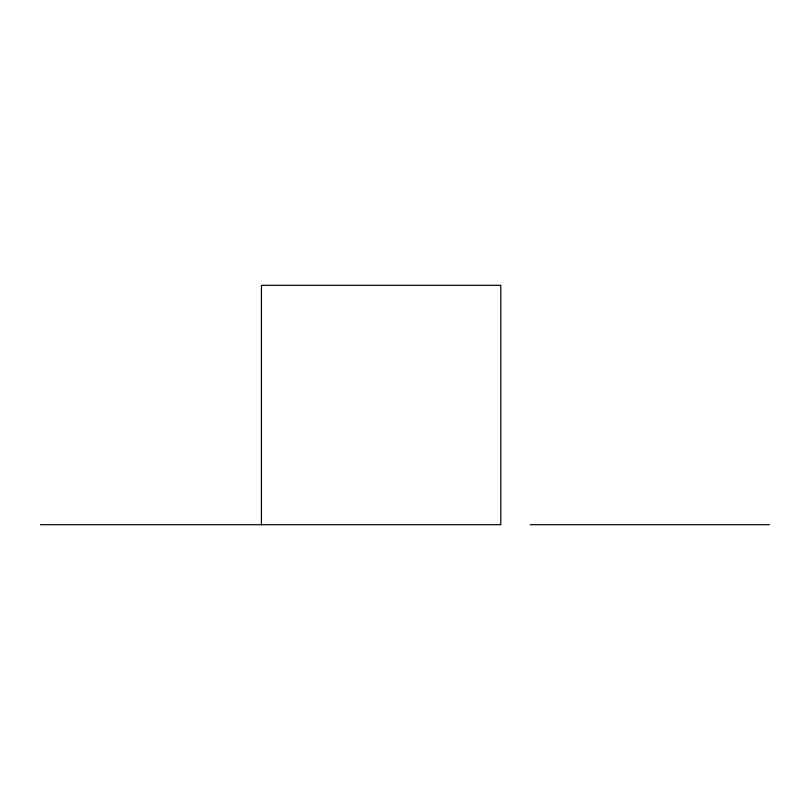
<?xml version="1.0" encoding="UTF-8"?>
<svg xmlns="http://www.w3.org/2000/svg" width="810" height="810" viewBox="0 0 810 810"><rect width="100%" height="100%" fill="white"/><g stroke="black" fill="none" stroke-linecap="round" stroke-linejoin="round"><path stroke-width="1.21" d="M40.5 524.688L500.813 524.688L500.813 285.312L261.427 285.312L261.427 524.688M530.125 524.688L769.5 524.688"/></g></svg>
